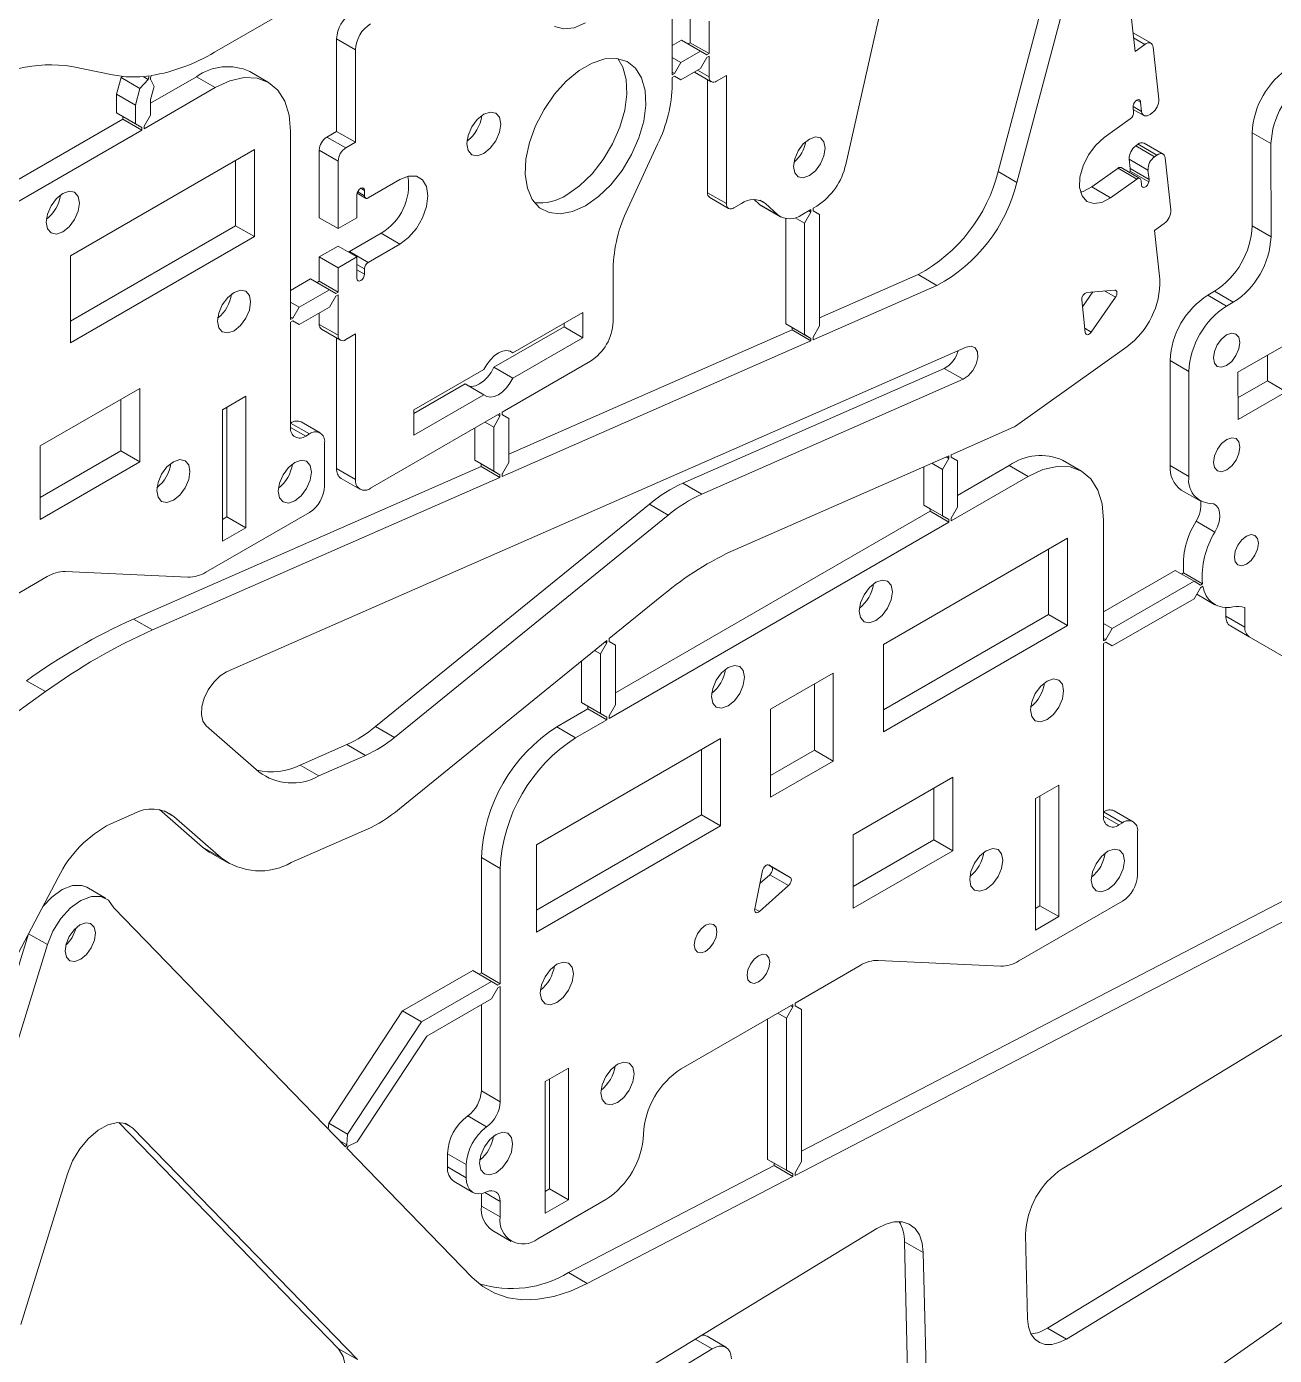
# Model space of a CAD drawing. Header units: millimetres. Extents: x 0 to 415, y 0 to 292.
# Drawn here: x 366.83 to 378.53, y 118.28 to 130.74 of the extents above; entities that cross this region are included whole.
import ezdxf

# ---------------------------------------------------------------- set-up
doc = ezdxf.new("R2010")
doc.units = ezdxf.units.MM

msp = doc.modelspace()

# ---------------------------------------------------------------- linework, layer by layer
at = {"color": 7, "linetype": 'Continuous', "lineweight": 15}
for p, q in [((368.5946, 130.4956), (371.1797, 131.988)), ((372.8874, 131.7433), (372.8874, 130.2847)), ((377.1041, 131.6259), (377.2262, 130.5044)), ((375.9412, 129.3767), (376.4489, 131.2874)), ((376.118, 129.2747), (376.6257, 131.1854)), ((374.5141, 129.4439), (374.849, 130.9287)), ((373.0552, 130.5857), (373.0552, 130.8902)), ((373.232, 130.4837), (373.232, 130.7881)), ((377.3758, 130.5799), (377.2074, 130.6771)), ((369.9175, 130.5188), (369.7408, 130.6209)), ((369.7408, 130.6209), (369.7408, 129.7537)), ((372.9739, 130.6082), (372.8874, 130.5582)), ((373.1507, 130.5061), (372.9739, 130.6082)), ((373.0552, 130.5857), (373.034, 130.5735)), ((373.232, 130.4837), (373.0552, 130.5857)), ((377.2262, 130.5044), (377.3175, 130.5695)), ((377.396, 130.5434), (377.4492, 130.0551)), ((369.9175, 130.5188), (369.9175, 129.6516)), ((372.8874, 130.448), (372.9687, 130.4011)), ((372.9687, 130.4011), (373.1507, 130.5061)), ((373.2108, 130.4714), (373.1507, 130.5061)), ((373.1507, 130.3428), (373.2108, 130.4469)), ((373.232, 130.4837), (373.2108, 130.4714)), ((373.232, 130.4592), (373.2108, 130.4469)), ((373.232, 130.2656), (373.232, 130.4592)), ((367.2572, 130.3638), (367.6398, 130.284)), ((369.1024, 130.2137), (368.9256, 130.3158)), ((372.9086, 130.297), (372.8874, 130.3092)), ((372.9086, 130.297), (372.8874, 130.2847)), ((372.9687, 130.4011), (372.9086, 130.297)), ((372.9687, 130.2378), (373.1507, 130.3428)), ((373.0951, 130.3107), (373.2527, 130.2198)), ((367.6769, 130.1024), (367.7204, 130.2594)), ((367.7204, 130.2594), (367.73, 130.2699)), ((367.8972, 130.1573), (367.7204, 130.2594)), ((367.8972, 130.1573), (367.8537, 130.0004)), ((367.974, 130.2415), (367.8972, 130.1573)), ((367.974, 130.2415), (367.9277, 130.2683)), ((367.935, 129.7789), (368.6024, 130.1642)), ((367.9831, 130.2742), (367.974, 130.2415)), ((368.0029, 130.277), (367.994, 130.2449)), ((367.994, 130.2449), (367.9945, 130.245)), ((367.9945, 130.245), (367.9941, 130.2452)), ((368.0293, 130.1755), (367.9945, 130.245)), ((367.9951, 130.0177), (368.4256, 130.2663)), ((368.0293, 130.1755), (367.9951, 130.052)), ((368.6024, 130.1642), (368.4256, 130.2663)), ((372.9086, 130.2725), (372.8874, 130.2602)), ((372.8874, 130.2602), (372.8874, 130.1951)), ((372.9086, 130.2725), (372.9687, 130.2378)), ((372.9687, 130.2378), (372.9086, 130.2725)), ((373.2178, 129.1795), (373.2178, 130.2399)), ((373.3946, 130.2778), (373.3027, 130.2247)), ((373.3946, 129.0775), (373.3946, 130.2778)), ((367.6769, 130.1024), (367.8537, 130.0004)), ((367.6769, 129.9279), (367.6769, 130.1024)), ((367.9951, 130.052), (367.9951, 129.9075)), ((377.2613, 130.0517), (377.2726, 130.0452)), ((367.6769, 129.9279), (367.8537, 129.8259)), ((367.737, 129.8932), (367.6769, 129.9279)), ((367.8537, 130.0004), (367.8537, 129.8259)), ((367.935, 129.8034), (367.9951, 129.9075)), ((377.2075, 129.9812), (377.2125, 129.9354)), ((377.2098, 129.9599), (377.3079, 129.9033)), ((377.2877, 129.9398), (377.2781, 130.0275)), ((377.3872, 129.9287), (377.3662, 129.9136)), ((364.6497, 128.0865), (367.737, 129.8687)), ((367.737, 129.8932), (367.9138, 129.7912)), ((367.737, 129.8932), (367.737, 129.8687)), ((367.737, 129.8687), (367.9138, 129.7667)), ((367.8537, 129.8259), (367.9138, 129.7912)), ((367.9138, 129.7912), (367.9138, 129.7667)), ((367.935, 129.8034), (367.935, 129.7789)), ((377.1815, 129.8722), (376.9357, 129.6968)), ((364.5896, 127.8477), (367.9138, 129.7667)), ((369.3095, 129.7559), (369.3095, 127.9899)), ((369.7408, 129.7537), (369.6488, 129.7006)), ((369.6488, 129.7006), (369.8256, 129.5986)), ((369.7408, 129.7537), (369.9175, 129.6516)), ((378.3236, 129.7413), (378.5003, 129.6392)), ((378.3236, 129.7413), (378.3239, 128.8677)), ((367.2448, 128.5884), (368.9701, 129.5844)), ((368.9701, 129.5844), (368.9701, 128.7679)), ((369.7549, 129.4761), (369.5781, 129.5782)), ((369.5781, 129.5782), (369.5781, 128.9453)), ((369.9175, 129.6516), (369.8256, 129.5986)), ((372.7504, 129.6329), (372.4703, 129.0305)), ((377.2326, 129.6189), (377.2537, 129.634)), ((377.2326, 129.6189), (377.4094, 129.5169)), ((377.4304, 129.5319), (377.2537, 129.634)), ((377.4887, 129.5422), (377.3119, 129.6443)), ((378.5003, 129.6392), (378.5007, 128.7656)), ((368.7933, 129.4824), (368.7933, 128.8699)), ((369.7549, 129.4761), (369.7549, 128.8433)), ((376.8204, 129.2343), (377.0662, 129.4097)), ((377.2429, 129.3077), (377.0662, 129.4097)), ((377.2721, 129.3128), (377.0953, 129.4149)), ((377.3474, 129.3905), (377.1707, 129.4925)), ((377.1802, 129.4048), (377.1707, 129.4925)), ((377.4094, 129.5169), (377.4304, 129.5319)), ((377.509, 129.5058), (377.5621, 129.0175)), ((370.0377, 129.1309), (370.3347, 129.3023)), ((375.9412, 129.3767), (376.118, 129.2747)), ((376.9972, 129.1322), (377.2429, 129.3077)), ((377.1745, 129.3692), (377.1791, 129.3823)), ((377.3558, 129.2803), (377.1791, 129.3823)), ((377.357, 129.3027), (377.1802, 129.4048)), ((377.2822, 129.2946), (377.2872, 129.2488)), ((377.357, 129.3027), (377.3474, 129.3905)), ((369.9336, 129.1741), (370.0127, 129.1284)), ((370.0024, 129.1513), (370.0024, 129.2003)), ((373.2178, 129.1795), (373.3946, 129.0775)), ((376.9972, 129.1322), (376.8204, 129.2343)), ((369.9317, 128.9453), (369.9317, 129.1595)), ((373.2386, 129.1337), (373.4153, 129.0317)), ((373.536, 129.0775), (373.4653, 129.0366)), ((373.6545, 129.1158), (373.7007, 129.073)), ((373.8775, 128.971), (373.7007, 129.073)), ((373.725, 129.0551), (373.9017, 128.9531)), ((373.7603, 129.0794), (373.8775, 128.971)), ((374.2088, 129.0347), (374.2432, 129.0545)), ((369.5781, 128.9453), (369.7549, 128.8433)), ((369.9317, 128.9453), (369.7549, 128.8433)), ((373.9507, 127.951), (373.9507, 128.9362)), ((374.1275, 128.8938), (374.0391, 128.9448)), ((374.1017, 128.9729), (374.1876, 129.0224)), ((374.1876, 128.9979), (374.1275, 128.8938)), ((374.1663, 129.0102), (374.1876, 128.9979)), ((374.1876, 129.0224), (374.1876, 128.9979)), ((374.2088, 129.0347), (374.2088, 129.0102)), ((374.2689, 128.9755), (374.2088, 129.0102)), ((374.2689, 128.9755), (374.2689, 127.9306)), ((368.7933, 128.8699), (367.2448, 127.976)), ((368.9701, 128.7679), (368.7933, 128.8699)), ((370.1579, 128.8001), (369.861, 128.6287)), ((370.1579, 128.8001), (370.3347, 128.6981)), ((374.1275, 128.8938), (374.1275, 127.849)), ((377.5002, 128.891), (377.4089, 128.8259)), ((377.4089, 128.8259), (377.4587, 128.3681)), ((378.3239, 128.8677), (378.5007, 128.7656)), ((368.9701, 128.7679), (367.2448, 127.7719)), ((369.5781, 128.5779), (369.7549, 128.6799)), ((369.7549, 128.6799), (369.9317, 128.5779)), ((370.0377, 128.5266), (370.3347, 128.6981)), ((367.2448, 127.7719), (367.2448, 128.5884)), ((369.5781, 128.5779), (369.7549, 128.4758)), ((369.5781, 128.5779), (369.5781, 128.3491)), ((369.9317, 128.5779), (369.7549, 128.4758)), ((369.861, 128.6287), (370.0377, 128.5266)), ((369.9317, 128.3756), (369.9317, 128.5779)), ((369.7549, 128.4758), (369.7549, 128.247)), ((370.0024, 128.4164), (370.0024, 128.4654)), ((372.3333, 128.4683), (372.3333, 127.9679)), ((369.3095, 128.2634), (369.4968, 128.3715)), ((369.6736, 128.2695), (369.4968, 128.3715)), ((369.5781, 128.3491), (369.5569, 128.3368)), ((369.7549, 128.247), (369.5781, 128.3491)), ((374.2088, 127.8005), (375.3691, 128.3099)), ((374.2689, 128.0066), (375.1923, 128.4119)), ((375.1923, 128.4119), (375.3691, 128.3099)), ((369.6736, 128.2695), (369.3908, 128.1062)), ((369.7337, 128.2348), (369.6736, 128.2695)), ((369.6736, 128.1062), (369.7337, 128.2103)), ((369.7549, 128.247), (369.7337, 128.2348)), ((369.7549, 128.2225), (369.7337, 128.2103)), ((369.7549, 128.2225), (369.7549, 127.843)), ((376.7263, 128.1741), (376.7595, 127.869)), ((376.7331, 128.1111), (376.829, 128.2491)), ((377.0352, 128.2658), (376.7753, 128.2448)), ((376.8157, 127.8735), (377.0424, 128.1998)), ((377.9706, 128.2552), (377.9079, 128.219)), ((378.0847, 128.1169), (377.9079, 128.219)), ((377.9706, 128.2552), (378.1473, 128.1532)), ((369.3095, 128.1532), (369.3908, 128.1062)), ((369.3908, 128.1062), (369.3307, 128.0021)), ((369.6736, 128.1062), (369.3908, 127.9429)), ((369.5781, 128.0511), (369.5781, 127.9451)), ((371.3927, 127.678), (372.0495, 128.0571)), ((372.0495, 128.0571), (372.0495, 127.8203)), ((378.1473, 128.1532), (378.0847, 128.1169)), ((369.3095, 128.0144), (369.3307, 128.0021)), ((369.3307, 128.0021), (369.3095, 127.9899)), ((369.3307, 127.9776), (369.3095, 127.9654)), ((369.3095, 127.9654), (369.3095, 126.9796)), ((369.3307, 127.9776), (369.3908, 127.9429)), ((369.3908, 127.9429), (369.3307, 127.9776)), ((369.5781, 127.9451), (369.7549, 127.843)), ((371.8727, 127.9224), (371.216, 127.5433)), ((371.8727, 127.9224), (371.8727, 127.9551)), ((371.8727, 127.9224), (372.0495, 127.8203)), ((373.9507, 127.951), (374.1275, 127.849)), ((374.0108, 127.9163), (373.9507, 127.951)), ((374.1876, 127.8142), (374.0108, 127.9163)), ((374.0108, 127.9163), (374.0108, 127.8933)), ((374.2088, 127.8265), (374.2689, 127.9306)), ((369.5988, 127.8993), (369.7756, 127.7972)), ((369.7408, 127.8174), (369.7408, 126.5937)), ((369.9175, 127.8553), (369.8256, 127.8022)), ((369.9175, 127.8553), (369.9175, 126.4916)), ((371.2933, 126.5208), (374.1876, 127.7912)), ((371.3548, 126.7274), (374.0108, 127.8933)), ((371.3927, 127.4412), (372.0495, 127.8203)), ((374.0108, 127.8933), (374.1876, 127.7912)), ((374.1275, 127.849), (374.1876, 127.8142)), ((374.1876, 127.8142), (374.1876, 127.7912)), ((374.2088, 127.8265), (374.2088, 127.8005)), ((375.644, 127.7315), (368.7098, 124.6877)), ((371.36, 127.6969), (371.3927, 127.678)), ((377.1491, 127.736), (376.1042, 126.9901)), ((378.191, 127.4968), (378.6433, 127.7581)), ((371.216, 127.5433), (371.3927, 127.4412)), ((371.2933, 127.1225), (372.1212, 127.6004)), ((377.7313, 127.5045), (377.5545, 127.6065)), ((377.5549, 126.6214), (377.5545, 127.6065)), ((378.4667, 127.4161), (378.4666, 127.656)), ((370.4655, 127.1428), (371.1223, 127.5219)), ((372.9879, 126.4574), (375.4378, 127.5328)), ((373.1647, 126.3554), (375.6146, 127.4308)), ((375.4378, 127.5328), (375.6146, 127.4308)), ((377.7317, 126.5193), (377.7313, 127.5045)), ((378.1912, 127.0527), (378.191, 127.4968)), ((378.1911, 127.2568), (378.4667, 127.4161)), ((378.4667, 127.4161), (378.6435, 127.3141)), ((367.8953, 127.3448), (366.9619, 126.8059)), ((367.8953, 126.6564), (367.8953, 127.3448)), ((370.9455, 127.3871), (370.4655, 127.1101)), ((370.9455, 127.3871), (371.1223, 127.2851)), ((378.6435, 127.3141), (378.1912, 127.0527)), ((367.7185, 126.7585), (367.7185, 127.2427)), ((368.6696, 127.145), (368.8888, 127.2716)), ((368.712, 127.1695), (368.712, 126.1407)), ((368.8888, 127.2716), (368.8888, 126.0386)), ((370.4655, 126.906), (371.1223, 127.2851)), ((368.6696, 125.9121), (368.6696, 127.145)), ((370.059, 126.41), (371.2721, 127.1103)), ((370.4655, 127.1428), (370.4655, 126.906)), ((371.2721, 127.0842), (371.2134, 126.9825)), ((371.2495, 127.0972), (371.2721, 127.0842)), ((371.2721, 127.1103), (371.2721, 127.0842)), ((371.2933, 127.1225), (371.2933, 127.098)), ((371.2947, 127.0989), (371.2933, 127.0997)), ((371.2933, 127.098), (371.2947, 127.0989)), ((371.3548, 127.0641), (371.2947, 127.0989)), ((371.3548, 127.0641), (371.3548, 126.6515)), ((369.4863, 126.9184), (369.3095, 127.0204)), ((369.5863, 126.9283), (369.4095, 127.0303)), ((369.4509, 126.898), (369.4863, 126.9184)), ((371.0366, 126.6719), (371.0366, 126.9744)), ((371.2134, 126.9825), (371.1321, 127.0295)), ((371.2134, 126.9825), (371.2134, 126.5698)), ((376.0874, 126.9804), (375.5027, 126.7237)), ((366.9619, 126.8059), (366.9619, 126.1176)), ((369.6277, 126.8367), (369.6277, 126.4284)), ((366.9619, 126.3217), (367.7185, 126.7585)), ((367.7185, 126.7585), (367.8953, 126.6564)), ((371.0366, 126.6719), (371.2134, 126.5698)), ((371.0953, 126.638), (371.0366, 126.6719)), ((375.4815, 126.7144), (373.4809, 125.8363)), ((375.4815, 126.6883), (375.4215, 126.5844)), ((375.4558, 126.7031), (375.4815, 126.6883)), ((375.4815, 126.7144), (375.4815, 126.6883)), ((375.5027, 126.7237), (375.5027, 126.7007)), ((375.5027, 126.7007), (375.5028, 126.7008)), ((375.5028, 126.7008), (375.5027, 126.7008)), ((375.5629, 126.6661), (375.5028, 126.7008)), ((376.7241, 126.5693), (376.5474, 126.6713)), ((366.9619, 126.1176), (367.8953, 126.6564)), ((367.8368, 125.1831), (371.0953, 126.6135)), ((369.7408, 126.5937), (369.9175, 126.4916)), ((371.2721, 126.5359), (371.0953, 126.638)), ((371.0953, 126.638), (371.0953, 126.6135)), ((371.0953, 126.6135), (371.2721, 126.5115)), ((371.2134, 126.5698), (371.2721, 126.5359)), ((371.2947, 126.5473), (371.2933, 126.5465)), ((371.2933, 126.5465), (371.2933, 126.5208)), ((371.2947, 126.5473), (371.3548, 126.6515)), ((375.2447, 126.2523), (375.2447, 126.6105)), ((375.4215, 126.5844), (375.3195, 126.6433)), ((375.4215, 126.5844), (375.4215, 126.1503)), ((375.5629, 126.6661), (375.5629, 126.2319)), ((375.5629, 126.3421), (376.0474, 126.6218)), ((376.2242, 126.5197), (376.0474, 126.6218)), ((377.7317, 126.5193), (377.5549, 126.6214)), ((368.0136, 125.0811), (371.2721, 126.5115)), ((369.7822, 126.5021), (369.959, 126.4001)), ((371.2721, 126.5359), (371.2721, 126.5115)), ((372.9879, 126.4574), (373.1647, 126.3554)), ((375.5027, 126.1032), (376.2242, 126.5197)), ((377.6585, 126.3927), (377.8353, 126.2906)), ((369.4863, 126.1835), (368.5151, 125.6228)), ((370.1062, 124.1758), (372.6727, 126.2606)), ((372.3553, 124.4904), (375.3047, 126.193)), ((372.8495, 126.1586), (372.6727, 126.2606)), ((375.2447, 126.2523), (375.4215, 126.1503)), ((375.3047, 126.2177), (375.2447, 126.2523)), ((375.4815, 126.1156), (375.3047, 126.2177)), ((375.3047, 126.2177), (375.3047, 126.193)), ((375.3047, 126.193), (375.4815, 126.091)), ((375.5028, 126.1278), (375.5629, 126.2319)), ((368.712, 126.1407), (368.6696, 126.1162)), ((368.8888, 126.0386), (368.712, 126.1407)), ((370.283, 124.0737), (372.8495, 126.1586)), ((372.2952, 124.2516), (375.4815, 126.091)), ((375.4215, 126.1503), (375.4815, 126.1156)), ((375.4815, 126.1156), (375.4815, 126.091)), ((375.5028, 126.1278), (375.5027, 126.1277)), ((375.5027, 126.1277), (375.5027, 126.1032)), ((376.9313, 126.1114), (376.9313, 124.9779)), ((377.9751, 125.9989), (377.7983, 126.101)), ((368.8888, 126.0386), (368.6696, 125.9121)), ((374.8665, 124.9439), (376.5919, 125.94)), ((376.5919, 125.94), (376.5919, 125.1234)), ((376.4151, 125.8379), (376.4151, 125.2255)), ((367.0281, 125.5809), (365.6262, 124.7716)), ((368.347, 125.5749), (367.1962, 125.6289)), ((376.9313, 125.2515), (377.6024, 125.6389)), ((377.7792, 125.5369), (377.6024, 125.6389)), ((377.6818, 125.6153), (377.6626, 125.6042)), ((377.6818, 125.6153), (377.8586, 125.5132)), ((377.7792, 125.5369), (377.0126, 125.0943)), ((377.8393, 125.5021), (377.7792, 125.5369)), ((377.7792, 125.3735), (377.8392, 125.4775)), ((377.8627, 125.4911), (377.8392, 125.4775)), ((377.8586, 125.5132), (377.8393, 125.502)), ((377.8393, 125.5021), (377.8393, 125.502)), ((372.2952, 125), (372.8055, 125.4146)), ((377.7792, 125.3735), (377.0126, 124.931)), ((377.8042, 125.4169), (377.9753, 125.3181)), ((367.8368, 125.1831), (368.0136, 125.0811)), ((376.4151, 125.2255), (374.8665, 124.3315)), ((376.5919, 125.1234), (376.4151, 125.2255)), ((378.0779, 125.2905), (378.078, 125.21)), ((378.078, 125.21), (378.2548, 125.108)), ((378.2547, 125.2915), (378.2548, 125.108)), ((376.5919, 125.1234), (374.8665, 124.1274)), ((376.9313, 125.1413), (377.0126, 125.0943)), ((377.0126, 125.0943), (376.9525, 124.9902)), ((378.2962, 125.0165), (378.1194, 125.1185)), ((370.3302, 123.4038), (372.274, 124.9828)), ((372.274, 124.9608), (372.2139, 124.8567)), ((372.2582, 124.9699), (372.274, 124.9608)), ((372.274, 124.9608), (372.274, 124.9828)), ((372.2952, 124.973), (372.2952, 125)), ((372.3553, 124.9383), (372.2952, 124.973)), ((372.3553, 124.3802), (372.3553, 124.9383)), ((374.8665, 124.1274), (374.8665, 124.9439)), ((376.9525, 124.9902), (376.9313, 125.0025)), ((376.9525, 124.9901), (376.9313, 125.0024)), ((376.9525, 124.9901), (376.9313, 124.9779)), ((376.9526, 124.9657), (376.9313, 124.9534)), ((376.9313, 124.9534), (376.9313, 123.3352)), ((376.9525, 124.9901), (376.9525, 124.9902)), ((376.9526, 124.9657), (377.0126, 124.931)), ((377.0126, 124.931), (376.9526, 124.9657)), ((378.2962, 125.0165), (378.7847, 124.735)), ((372.2139, 124.8567), (372.1583, 124.8888)), ((372.2139, 124.2986), (372.2139, 124.8567)), ((372.0371, 124.7904), (372.0371, 124.4006)), ((373.8094, 124.3378), (374.3963, 124.6766)), ((374.3963, 124.6766), (374.3963, 123.8519)), ((367.0107, 124.503), (366.8339, 124.6051)), ((374.2195, 124.5745), (374.2195, 123.9539)), ((365.8253, 123.6569), (367.0107, 124.503)), ((371.8048, 124.1726), (372.0972, 124.3414)), ((372.0371, 124.4006), (372.2139, 124.2986)), ((372.0972, 124.3659), (372.0371, 124.4006)), ((372.274, 124.2638), (372.0972, 124.3659)), ((372.0972, 124.3414), (372.0972, 124.3659)), ((372.274, 124.2393), (372.0972, 124.3414)), ((372.2952, 124.2761), (372.3553, 124.3802)), ((373.8094, 123.5131), (373.8094, 124.3378)), ((368.5186, 124.1816), (369.0118, 123.7505)), ((371.9815, 124.0705), (372.274, 124.2393)), ((372.2139, 124.2986), (372.274, 124.2638)), ((372.274, 124.2393), (372.274, 124.2638)), ((372.2952, 124.2516), (372.2952, 124.2761)), ((370.1062, 124.1758), (370.283, 124.0737)), ((371.6139, 123.0662), (373.3392, 124.0622)), ((371.8048, 124.1726), (371.9815, 124.0705)), ((373.3392, 124.0622), (373.3392, 123.2457)), ((381.7098, 124.1504), (374.0996, 120.1944)), ((369.3981, 123.8148), (369.8361, 124.0071)), ((369.8361, 124.0071), (370.0128, 123.905)), ((373.1624, 123.9602), (373.1624, 123.3477)), ((374.2195, 123.9539), (373.8094, 123.7172)), ((381.8866, 124.0483), (374.0395, 119.9692)), ((374.3963, 123.8519), (374.2195, 123.9539)), ((369.3981, 123.8148), (369.5748, 123.7128)), ((369.5748, 123.7128), (370.0128, 123.905)), ((374.3963, 123.8519), (373.8094, 123.5131)), ((375.5171, 123.7003), (374.5837, 123.1615)), ((375.5171, 123.0119), (375.5171, 123.7003)), ((375.3403, 123.114), (375.3403, 123.5982)), ((376.2914, 123.5006), (376.5106, 123.6271)), ((376.5106, 123.6271), (376.5106, 122.3941)), ((376.2914, 122.2676), (376.2914, 123.5006)), ((376.3338, 123.5251), (376.3338, 122.4962)), ((367.8376, 123.3591), (367.6236, 123.2652)), ((368.4822, 123.0462), (368.0809, 123.397)), ((368.213, 123.3339), (368.659, 122.9442)), ((373.1624, 123.3477), (371.6139, 122.4538)), ((373.3392, 123.2457), (373.1624, 123.3477)), ((377.1081, 123.2739), (376.9313, 123.376)), ((377.2081, 123.2838), (377.0313, 123.3859)), ((369.3159, 122.9001), (370.015, 123.207)), ((373.3392, 123.2457), (371.6139, 122.2497)), ((377.0727, 123.2535), (377.1081, 123.2739)), ((377.2495, 123.1922), (377.2495, 122.784)), ((371.6139, 122.2497), (371.6139, 123.0662)), ((374.5837, 123.1615), (374.5837, 122.4731)), ((374.5837, 122.6772), (375.3403, 123.114)), ((375.3403, 123.114), (375.5171, 123.0119)), ((368.4822, 123.0462), (368.659, 122.9442)), ((368.5569, 122.9927), (368.7337, 122.8906)), ((371.2744, 122.8458), (371.0977, 122.9478)), ((371.0977, 121.8669), (371.0977, 122.9478)), ((374.5837, 122.4731), (375.5171, 123.0119)), ((371.2744, 121.7649), (371.2744, 122.8458)), ((373.7342, 122.8254), (373.661, 122.4677)), ((373.7925, 122.8783), (373.8166, 122.8644)), ((373.9934, 122.7624), (373.7934, 122.8779)), ((373.8166, 122.8644), (373.9934, 122.7624)), ((367.1305, 122.762), (365.46, 119.5921)), ((373.7043, 122.4427), (373.9775, 122.6849)), ((373.8008, 122.787), (373.7099, 122.7064)), ((373.8008, 122.787), (373.9775, 122.6849)), ((367.575, 122.5668), (367.3982, 122.6688)), ((369.8239, 120.2371), (367.6505, 122.4767)), ((377.1081, 122.539), (376.1368, 121.9783)), ((376.3338, 122.4962), (376.2914, 122.4717)), ((376.5106, 122.3941), (376.3338, 122.4962)), ((376.5106, 122.3941), (376.2914, 122.2676)), ((380.3666, 122.3569), (376.544, 120.0309)), ((366.8526, 122.234), (366.0477, 119.6269)), ((367.0294, 122.1319), (366.8526, 122.234)), ((367.0294, 122.1319), (366.2134, 119.4887)), ((374.6498, 121.9364), (374.0395, 121.5841)), ((375.9687, 121.9304), (374.8179, 121.9844)), ((370.3586, 121.5097), (371.0163, 121.8894)), ((371.1931, 121.7873), (371.0163, 121.8894)), ((371.0977, 121.8669), (371.0765, 121.8547)), ((371.2744, 121.7649), (371.0977, 121.8669)), ((371.1931, 121.7873), (370.5353, 121.4076)), ((371.2532, 121.7526), (371.1931, 121.7873)), ((371.1931, 121.624), (371.2532, 121.7281)), ((371.2744, 121.7649), (371.2532, 121.7526)), ((371.2744, 121.7404), (371.2532, 121.7281)), ((371.2744, 120.6595), (371.2744, 121.7404)), ((371.1931, 121.624), (370.5857, 121.2734)), ((371.0977, 120.7615), (371.0977, 121.5689)), ((374.0183, 121.5719), (372.9715, 120.9676)), ((374.0183, 121.5719), (374.0183, 121.5474)), ((374.0395, 121.5841), (374.0395, 121.5596)), ((369.6672, 120.4587), (370.3586, 121.5097)), ((370.3586, 121.5097), (370.5353, 121.4076)), ((373.9582, 121.4433), (373.8769, 121.4902)), ((374.0183, 121.5474), (373.9582, 121.4433)), ((373.9582, 121.4433), (373.9582, 120.0168)), ((373.9971, 121.5596), (374.0183, 121.5474)), ((374.0996, 121.5249), (374.0395, 121.5596)), ((374.0996, 121.5249), (374.0996, 120.0984)), ((370.5353, 121.4076), (369.844, 120.3567)), ((373.7814, 120.1188), (373.7814, 121.4351)), ((370.5857, 121.2734), (369.9335, 120.2818)), ((371.6952, 120.8473), (371.9144, 120.9738)), ((371.9144, 120.9738), (371.9144, 119.7408)), ((371.6952, 119.6143), (371.6952, 120.8473)), ((371.7376, 120.8717), (371.7376, 119.8429)), ((376.4051, 118.5374), (380.2277, 120.8634)), ((371.0977, 120.7615), (371.2744, 120.6595)), ((376.5819, 118.4353), (380.4044, 120.7613)), ((369.7587, 118.3441), (367.7, 120.4655)), ((369.6626, 120.4033), (369.6672, 120.4587)), ((369.6672, 120.4587), (369.844, 120.3567)), ((371.1472, 120.4235), (370.9704, 120.5256)), ((369.9355, 118.2421), (367.8287, 120.413)), ((369.844, 120.3567), (369.8355, 120.2549)), ((369.8355, 120.2549), (369.77, 120.2927)), ((369.8355, 120.2549), (369.8239, 120.2371)), ((369.8486, 120.2431), (369.8363, 120.2244)), ((371.0127, 119.0122), (369.8363, 120.2244)), ((369.8489, 120.2429), (369.8486, 120.2431)), ((369.8486, 120.243), (369.8489, 120.2429)), ((369.8489, 120.2429), (369.9335, 120.2818)), ((370.7795, 120.1716), (370.9562, 120.0696)), ((370.7795, 120.0491), (370.7795, 120.1716)), ((370.9562, 119.9471), (370.9562, 120.0696)), ((373.7814, 120.1188), (373.9582, 120.0168)), ((373.8415, 120.0841), (373.7814, 120.1188)), ((374.0183, 119.9821), (373.8415, 120.0841)), ((373.8415, 120.0841), (373.8415, 120.0602)), ((374.0395, 119.9943), (374.0996, 120.0984)), ((367.2172, 119.9843), (366.7806, 118.5701)), ((370.7795, 120.0491), (370.9562, 119.9471)), ((373.8415, 120.0602), (371.9142, 119.0584)), ((374.0183, 119.9582), (372.091, 118.9564)), ((374.0183, 119.9582), (373.8415, 120.0602)), ((373.9582, 120.0168), (374.0183, 119.9821)), ((374.0183, 119.9821), (374.0183, 119.9582)), ((374.0395, 119.9943), (374.0395, 119.9692)), ((370.8416, 119.9118), (371.0184, 119.8097)), ((371.7376, 119.8429), (371.6952, 119.8184)), ((371.9144, 119.7408), (371.7376, 119.8429)), ((371.0977, 119.6817), (371.0977, 119.7978)), ((371.2744, 119.5796), (371.2744, 119.7246)), ((372.2644, 119.7428), (371.628, 119.3754)), ((371.9144, 119.7408), (371.6952, 119.6143)), ((371.0977, 119.6817), (371.2744, 119.5796)), ((374.8054, 119.4706), (365.6179, 113.8801)), ((371.2012, 119.4527), (371.378, 119.3507)), ((376.5847, 117.1775), (379.9074, 119.501)), ((375.241, 119.2455), (375.0642, 119.3476)), ((375.0931, 118.1307), (375.0642, 119.3476)), ((376.2002, 119.4132), (376.2189, 118.6229)), ((375.2698, 118.0286), (375.241, 119.2455)), ((372.091, 118.9564), (371.9142, 119.0584)), ((373.3904, 118.3584), (373.2136, 118.4605)), ((376.4051, 118.5374), (376.5819, 118.4353)), ((369.7587, 118.3441), (369.9355, 118.2421)), ((373.2606, 118.3432), (371.4808, 117.2602))]:
    msp.add_line(p, q, dxfattribs=at)
at = {"color": 8, "linetype": 'Continuous', "lineweight": 15}
for p, q in [((377.3175, 130.5695), (377.2125, 130.6302)), ((373.1244, 130.3277), (373.232, 130.2656)), ((377.2781, 130.0275), (377.2434, 130.0476)), ((377.2072, 129.9862), (377.2877, 129.9398)), ((370.0024, 129.1513), (369.9387, 129.1881)), ((370.0024, 129.2003), (369.967, 129.2207)), ((373.7603, 129.0794), (373.7084, 129.1093)), ((370.0024, 128.4654), (369.9317, 128.5062)), ((370.0024, 128.4164), (369.9317, 128.4572)), ((376.9411, 128.2582), (377.0424, 128.1998)), ((376.7552, 127.9085), (376.8157, 127.8735)), ((369.3095, 126.9796), (369.4509, 126.898)), ((368.213, 123.3339), (368.1225, 123.3862)), ((376.9313, 123.3351), (377.0727, 123.2535)), ((373.661, 122.4677), (373.7043, 122.4427)), ((367.8287, 120.413), (367.7477, 120.4598)), ((371.2744, 119.7246), (371.1315, 119.807)), ((373.2606, 118.3432), (373.1026, 118.4344))]:
    msp.add_line(p, q, dxfattribs=at)
at = {"color": 7, "linetype": 'Continuous', "lineweight": 15, "flags": 128}
for points in [[(372.0742, 130.7717), (371.9687, 130.7261), (371.8698, 130.7143), (371.7838, 130.7368)], [(377.396, 130.5434), (377.3931, 130.5573), (377.3875, 130.5688), (377.3796, 130.5773), (377.3696, 130.5826), (377.3579, 130.5845), (377.345, 130.5829), (377.3314, 130.5779), (377.3175, 130.5695)], [(372.0742, 129.0569), (371.9526, 129.002), (371.8367, 128.9802), (371.7319, 128.9925), (371.6431, 129.0384), (371.5744, 129.1157), (371.5291, 129.2207), (371.5094, 129.3487), (371.516, 129.4936), (371.5487, 129.6486), (371.606, 129.8064), (371.6852, 129.9598), (371.7826, 130.1015), (371.8936, 130.2249), (372.013, 130.3243), (372.1354, 130.3949), (372.2548, 130.4335), (372.3658, 130.4382), (372.4632, 130.409), (372.5424, 130.347), (372.5997, 130.2553), (372.6324, 130.1381), (372.6391, 130.0009), (372.6193, 129.8501), (372.574, 129.6927), (372.5054, 129.5362), (372.4165, 129.3877), (372.3117, 129.2544), (372.1958, 129.1424), (372.0742, 129.0569)], [(372.3759, 130.4369), (372.4229, 130.3574), (372.4557, 130.2401), (372.4623, 130.1029), (372.4425, 129.9521), (372.3972, 129.7947), (372.3286, 129.6382), (372.2398, 129.4898), (372.135, 129.3565), (372.019, 129.2444), (371.8974, 129.159)], [(369.3095, 129.7559), (369.2959, 129.9073), (369.2557, 130.0373), (369.1904, 130.1407), (369.1024, 130.2137), (368.9953, 130.2534), (368.873, 130.2583), (368.7404, 130.2282), (368.6024, 130.1642)], [(377.2726, 130.0452), (377.2647, 130.0509), (377.2543, 130.0516), (377.2426, 130.0471), (377.2309, 130.0381), (377.2205, 130.0254), (377.2126, 130.0106), (377.2081, 129.9953), (377.2075, 129.9812)], [(371.1196, 129.547), (371.1805, 129.5961), (371.2321, 129.6658), (371.2666, 129.7453), (371.2787, 129.8226), (371.2666, 129.8859), (371.2321, 129.9256), (371.1805, 129.9356), (371.1196, 129.9145), (371.0587, 129.8653), (371.0071, 129.7957), (370.9726, 129.7162), (370.9605, 129.6389), (370.9726, 129.5756), (371.0071, 129.5359), (371.0587, 129.5258), (371.1196, 129.547)], [(377.2877, 129.9398), (377.2906, 129.9259), (377.2962, 129.9144), (377.3041, 129.9059), (377.3141, 129.9005), (377.3258, 129.8986), (377.3387, 129.9003), (377.3523, 129.9053), (377.3662, 129.9136)], [(374.024, 129.4251), (374.0353, 129.4972), (374.0674, 129.5714), (374.1156, 129.6364), (374.1724, 129.6823), (374.2293, 129.702), (374.2774, 129.6927), (374.3096, 129.6556), (374.3209, 129.5965), (374.3096, 129.5244), (374.2774, 129.4502), (374.2293, 129.3852), (374.1724, 129.3393), (374.1156, 129.3196), (374.0674, 129.3289), (374.0353, 129.366), (374.024, 129.4251)], [(376.9357, 129.6968), (376.8569, 129.6257), (376.7889, 129.5339), (376.7382, 129.4304), (376.7098, 129.3253), (376.7066, 129.229), (376.7288, 129.1509), (376.7743, 129.0985), (376.8386, 129.0771), (376.9154, 129.0887), (376.9972, 129.1322)], [(377.509, 129.5058), (377.506, 129.5197), (377.5004, 129.5311), (377.4925, 129.5397), (377.4825, 129.545), (377.4708, 129.5469), (377.4579, 129.5453), (377.4443, 129.5402), (377.4304, 129.5319)], [(370.3347, 128.6981), (370.4156, 128.7595), (370.4885, 128.8446), (370.5464, 128.9448), (370.5835, 129.0505), (370.5964, 129.1512), (370.5835, 129.2372), (370.5464, 129.3), (370.4885, 129.3334), (370.4156, 129.3342), (370.3347, 129.3023)], [(377.2429, 129.3077), (377.2499, 129.3118), (377.2567, 129.3143), (377.2631, 129.3151), (377.269, 129.3142), (377.274, 129.3115), (377.2779, 129.3073), (377.2807, 129.3015), (377.2822, 129.2946)], [(367.1741, 129.1723), (367.1145, 129.1242), (367.0641, 129.0561), (367.0303, 128.9784), (367.0185, 128.9028), (367.0303, 128.8409), (367.0641, 128.8021), (367.1145, 128.7923), (367.1741, 128.813), (367.2336, 128.861), (367.2841, 128.9291), (367.3178, 129.0068), (367.3296, 129.0824), (367.3178, 129.1443), (367.2841, 129.1831), (367.2336, 129.1929), (367.1741, 129.1723)], [(370.0024, 129.2003), (369.9997, 129.2144), (369.992, 129.2232), (369.9806, 129.2254), (369.967, 129.2207), (369.9535, 129.2098), (369.942, 129.1943), (369.9344, 129.1767), (369.9317, 129.1595)], [(376.7155, 129.184), (376.7386, 129.1908), (376.8204, 129.2343)], [(377.2872, 129.2488), (377.2905, 129.2376), (377.2975, 129.2304), (377.3072, 129.2282), (377.3187, 129.2312), (377.3305, 129.2389), (377.3415, 129.2506), (377.3502, 129.265), (377.3558, 129.2803)], [(373.7007, 129.073), (373.7219, 129.057), (373.725, 129.0551)], [(369.8532, 128.6232), (369.8541, 128.6239), (369.861, 128.6287)], [(369.9317, 128.3756), (369.9344, 128.3615), (369.942, 128.3527), (369.9535, 128.3505), (369.967, 128.3552), (369.9806, 128.3661), (369.992, 128.3816), (369.9997, 128.3992), (370.0024, 128.4164)], [(368.7792, 128.2453), (368.7197, 128.1973), (368.6692, 128.1292), (368.6355, 128.0515), (368.6236, 127.9759), (368.6355, 127.914), (368.6692, 127.8752), (368.7197, 127.8654), (368.7792, 127.886), (368.8387, 127.9341), (368.8892, 128.0022), (368.9229, 128.0799), (368.9348, 128.1555), (368.9229, 128.2174), (368.8892, 128.2562), (368.8387, 128.266), (368.7792, 128.2453)], [(377.0424, 128.1998), (377.049, 128.211), (377.0537, 128.2229), (377.0562, 128.2346), (377.0563, 128.2453), (377.0541, 128.2543), (377.0496, 128.261), (377.0431, 128.265), (377.0352, 128.2658)], [(376.7595, 127.869), (376.7617, 127.8599), (376.7662, 127.8532), (376.7727, 127.8493), (376.7806, 127.8485), (376.7895, 127.8507), (376.7987, 127.8559), (376.8077, 127.8637), (376.8157, 127.8735)], [(378.2086, 127.7748), (378.1991, 127.824), (378.1723, 127.8548), (378.1321, 127.8626), (378.0848, 127.8461), (378.0374, 127.8079), (377.9973, 127.7537), (377.9705, 127.6918), (377.9611, 127.6317), (377.9705, 127.5825), (377.9974, 127.5517), (378.0375, 127.5439), (378.0849, 127.5604), (378.1323, 127.5986), (378.1724, 127.6528), (378.1992, 127.7146), (378.2086, 127.7748)], [(371.3927, 127.678), (371.3657, 127.695), (371.333, 127.7007), (371.2963, 127.6947), (371.2575, 127.6775), (371.2187, 127.65), (371.182, 127.6135), (371.1493, 127.57), (371.1223, 127.5219)], [(375.6146, 127.4308), (375.6627, 127.4629), (375.7058, 127.513), (375.7372, 127.5734), (375.7522, 127.6351), (375.7485, 127.6885), (375.7266, 127.7256), (375.6899, 127.7407), (375.644, 127.7315)], [(371.216, 127.5433), (371.1889, 127.4951), (371.1562, 127.4517), (371.1195, 127.4152), (371.0807, 127.3876), (371.0419, 127.3704), (371.0052, 127.3645), (370.9782, 127.3683)], [(371.1223, 127.2851), (371.1493, 127.2681), (371.182, 127.2625), (371.2187, 127.2684), (371.2575, 127.2856), (371.2963, 127.3132), (371.333, 127.3496), (371.3657, 127.3931), (371.3927, 127.4412)], [(378.209, 126.7951), (378.1996, 126.8444), (378.1727, 126.8752), (378.1326, 126.883), (378.0852, 126.8665), (378.0379, 126.8283), (377.9977, 126.7741), (377.9709, 126.7122), (377.9615, 126.6521), (377.971, 126.6029), (377.9978, 126.5721), (378.038, 126.5643), (378.0853, 126.5808), (378.1327, 126.619), (378.1728, 126.6732), (378.1996, 126.735), (378.209, 126.7951)], [(368.21, 126.6567), (368.1504, 126.6086), (368.1, 126.5406), (368.0663, 126.4628), (368.0544, 126.3872), (368.0663, 126.3253), (368.1, 126.2865), (368.1504, 126.2767), (368.21, 126.2974), (368.2695, 126.3454), (368.32, 126.4135), (368.3537, 126.4913), (368.3655, 126.5668), (368.3537, 126.6287), (368.32, 126.6676), (368.2695, 126.6774), (368.21, 126.6567)], [(369.3484, 126.651), (369.2889, 126.6029), (369.2384, 126.5349), (369.2047, 126.4571), (369.1929, 126.3815), (369.2047, 126.3196), (369.2384, 126.2808), (369.2889, 126.271), (369.3484, 126.2917), (369.4079, 126.3397), (369.4584, 126.4078), (369.4921, 126.4856), (369.504, 126.5611), (369.4921, 126.6231), (369.4584, 126.6619), (369.4079, 126.6717), (369.3484, 126.651)], [(376.9313, 126.1114), (376.9177, 126.2629), (376.8775, 126.3928), (376.8121, 126.4963), (376.7242, 126.5692), (376.617, 126.6089), (376.4948, 126.6138), (376.3621, 126.5837), (376.2242, 126.5197)], [(377.9319, 126.2672), (377.9635, 126.2622), (377.9895, 126.2459), (378.0084, 126.2193), (378.0191, 126.1838), (378.0209, 126.1416), (378.0139, 126.0949), (377.9983, 126.0464), (377.9751, 125.9989)], [(378.3833, 125.8943), (378.3746, 125.9393), (378.3501, 125.9675), (378.3134, 125.9746), (378.2701, 125.9595), (378.2268, 125.9246), (378.1901, 125.875), (378.1656, 125.8185), (378.157, 125.7635), (378.1656, 125.7185), (378.1902, 125.6903), (378.2269, 125.6832), (378.2702, 125.6983), (378.3135, 125.7333), (378.3502, 125.7828), (378.3747, 125.8393), (378.3833, 125.8943)], [(374.7958, 125.5278), (374.7363, 125.4797), (374.6858, 125.4117), (374.6521, 125.3339), (374.6403, 125.2583), (374.6521, 125.1964), (374.6858, 125.1576), (374.7363, 125.1478), (374.7958, 125.1685), (374.8554, 125.2165), (374.9058, 125.2846), (374.9396, 125.3624), (374.9514, 125.4379), (374.9396, 125.4999), (374.9058, 125.5387), (374.8554, 125.5485), (374.7958, 125.5278)], [(368.7098, 124.6877), (368.6475, 124.6497), (368.5883, 124.5926), (368.5375, 124.5214), (368.4994, 124.4424), (368.4773, 124.3622), (368.4732, 124.2879), (368.4874, 124.2259), (368.5186, 124.1816)], [(373.4099, 124.7277), (373.3504, 124.6797), (373.2999, 124.6116), (373.2662, 124.5338), (373.2543, 124.4583), (373.2662, 124.3963), (373.2999, 124.3575), (373.3504, 124.3477), (373.4099, 124.3684), (373.4694, 124.4165), (373.5199, 124.4845), (373.5536, 124.5623), (373.5655, 124.6379), (373.5536, 124.6998), (373.5199, 124.7386), (373.4694, 124.7484), (373.4099, 124.7277)], [(376.401, 124.6009), (376.3414, 124.5528), (376.291, 124.4847), (376.2572, 124.407), (376.2454, 124.3314), (376.2572, 124.2695), (376.291, 124.2307), (376.3414, 124.2209), (376.401, 124.2416), (376.4605, 124.2896), (376.511, 124.3577), (376.5447, 124.4354), (376.5565, 124.511), (376.5447, 124.5729), (376.511, 124.6117), (376.4605, 124.6215), (376.401, 124.6009)], [(368.5569, 122.9927), (368.5458, 122.9993), (368.4822, 123.0462)], [(375.8317, 123.0122), (375.7722, 122.9642), (375.7217, 122.8961), (375.688, 122.8183), (375.6762, 122.7428), (375.688, 122.6808), (375.7217, 122.642), (375.7722, 122.6322), (375.8317, 122.6529), (375.8913, 122.701), (375.9417, 122.769), (375.9755, 122.8468), (375.9873, 122.9224), (375.9755, 122.9843), (375.9417, 123.0231), (375.8913, 123.0329), (375.8317, 123.0122)], [(376.9702, 123.0065), (376.9107, 122.9585), (376.8602, 122.8904), (376.8265, 122.8126), (376.8146, 122.7371), (376.8265, 122.6752), (376.8602, 122.6363), (376.9107, 122.6265), (376.9702, 122.6472), (377.0297, 122.6953), (377.0802, 122.7633), (377.1139, 122.8411), (377.1257, 122.9167), (377.1139, 122.9786), (377.0802, 123.0174), (377.0297, 123.0272), (376.9702, 123.0065)], [(373.7934, 122.8779), (373.7861, 122.8801), (373.7775, 122.8793), (373.7684, 122.8754), (373.7592, 122.8687), (373.7507, 122.8597), (373.7434, 122.849), (373.7378, 122.8373), (373.7342, 122.8254)], [(373.8166, 122.8644), (373.8222, 122.8592), (373.8258, 122.8514), (373.827, 122.8415), (373.8258, 122.8303), (373.8222, 122.8184), (373.8166, 122.8067), (373.8093, 122.796), (373.8008, 122.787)], [(367.3982, 122.6688), (367.353, 122.6865), (367.2646, 122.6863), (367.1672, 122.649), (367.0692, 122.5778), (366.9862, 122.4882)], [(373.9775, 122.6849), (373.9861, 122.6939), (373.9934, 122.7046), (373.999, 122.7163), (374.0025, 122.7282), (374.0037, 122.7395), (374.0025, 122.7494), (373.999, 122.7572), (373.9934, 122.7624)], [(367.6505, 122.4767), (367.6016, 122.5475), (367.5298, 122.5844), (367.4414, 122.5842), (367.3439, 122.5469), (367.246, 122.4758), (367.1559, 122.3769), (367.0816, 122.2589), (367.0294, 122.1319)], [(373.661, 122.4677), (373.6598, 122.4564), (373.661, 122.4465), (373.6646, 122.4387), (373.6702, 122.4335), (373.6775, 122.4313), (373.686, 122.4321), (373.6952, 122.436), (373.7043, 122.4427)], [(367.3337, 122.3165), (367.2799, 122.2713), (367.2348, 122.2085), (367.2054, 122.1376), (367.1961, 122.0694), (367.2083, 122.0143), (367.2402, 121.9807), (367.2869, 121.9737), (367.3413, 121.9944), (367.3951, 122.0396), (367.4402, 122.1024), (367.4696, 122.1733), (367.4789, 122.2414), (367.4666, 122.2965), (367.4348, 122.3301), (367.3881, 122.3371), (367.3337, 122.3165)], [(373.2002, 122.3136), (373.1596, 122.2808), (373.1252, 122.2344), (373.1022, 122.1814), (373.0941, 122.1298), (373.1022, 122.0876), (373.1252, 122.0612), (373.1596, 122.0545), (373.2002, 122.0686), (373.2408, 122.1014), (373.2752, 122.1478), (373.2982, 122.2008), (373.3063, 122.2523), (373.2982, 122.2945), (373.2752, 122.321), (373.2408, 122.3277), (373.2002, 122.3136)], [(371.8048, 121.9475), (371.7452, 121.8995), (371.6948, 121.8314), (371.661, 121.7537), (371.6492, 121.6781), (371.661, 121.6162), (371.6948, 121.5774), (371.7452, 121.5676), (371.8048, 121.5883), (371.8643, 121.6363), (371.9148, 121.7044), (371.9485, 121.7821), (371.9603, 121.8577), (371.9485, 121.9196), (371.9148, 121.9584), (371.8643, 121.9682), (371.8048, 121.9475)], [(373.6952, 122.0277), (373.6546, 121.995), (373.6202, 121.9486), (373.5972, 121.8955), (373.5891, 121.844), (373.5972, 121.8018), (373.6202, 121.7753), (373.6546, 121.7687), (373.6952, 121.7828), (373.7358, 121.8155), (373.7702, 121.8619), (373.7932, 121.9149), (373.8013, 121.9665), (373.7932, 122.0087), (373.7702, 122.0351), (373.7358, 122.0418), (373.6952, 122.0277)], [(372.374, 121.0105), (372.3145, 120.9625), (372.264, 120.8944), (372.2303, 120.8166), (372.2184, 120.7411), (372.2303, 120.6791), (372.264, 120.6403), (372.3145, 120.6305), (372.374, 120.6512), (372.4335, 120.6993), (372.484, 120.7673), (372.5177, 120.8451), (372.5296, 120.9207), (372.5177, 120.9826), (372.484, 121.0214), (372.4335, 121.0312), (372.374, 121.0105)], [(367.2172, 119.9843), (367.2651, 120.104), (367.332, 120.217), (367.4135, 120.3158), (367.5038, 120.3933), (367.5968, 120.4442), (367.6859, 120.4651), (367.765, 120.4545), (367.8287, 120.413)], [(371.2355, 120.3533), (371.176, 120.3052), (371.1255, 120.2372), (371.0918, 120.1594), (371.08, 120.0838), (371.0918, 120.0219), (371.1255, 119.9831), (371.176, 119.9733), (371.2355, 119.994), (371.2951, 120.042), (371.3455, 120.1101), (371.3793, 120.1879), (371.3911, 120.2635), (371.3793, 120.3254), (371.3455, 120.3642), (371.2951, 120.374), (371.2355, 120.3533)], [(371.1472, 119.8136), (371.1089, 119.8001), (371.0727, 119.7957), (371.0397, 119.8005), (371.0111, 119.8144), (370.9877, 119.8369), (370.9704, 119.8672), (370.9598, 119.9044), (370.9562, 119.9471)], [(371.1472, 119.8136), (371.1726, 119.8226), (371.1968, 119.8255), (371.2188, 119.8223), (371.2379, 119.813), (371.2535, 119.798), (371.265, 119.7778), (371.2721, 119.753), (371.2744, 119.7246)], [(374.8054, 119.4706), (374.8884, 119.5116), (374.9686, 119.5326), (375.043, 119.5325), (375.1086, 119.5116), (375.1631, 119.4704), (375.2043, 119.4108), (375.2306, 119.3348), (375.241, 119.2455)], [(372.091, 118.9564), (371.9332, 118.8846), (371.7783, 118.8348), (371.6281, 118.8076), (371.4847, 118.8034), (371.3499, 118.822), (371.2252, 118.8635), (371.1123, 118.9271), (371.0127, 119.0122)], [(376.5819, 118.4353), (376.5128, 118.4011), (376.4459, 118.3837), (376.3839, 118.3837), (376.3292, 118.4012), (376.2838, 118.4354), (376.2495, 118.4852), (376.2276, 118.5485), (376.2189, 118.6229)], [(369.4811, 117.5376), (369.5753, 117.6098), (369.6619, 117.7061), (369.7347, 117.8195), (369.7883, 117.9416), (369.8187, 118.0637), (369.8239, 118.1767), (369.8034, 118.2726), (369.7587, 118.3441)], [(373.4421, 118.2494), (373.4378, 118.2866), (373.4268, 118.3183), (373.4097, 118.3431), (373.387, 118.3603), (373.3596, 118.369), (373.3286, 118.369), (373.2952, 118.3603), (373.2606, 118.3432)]]:
    msp.add_lwpolyline(points, dxfattribs=at)
at = {"color": 7, "linetype": 'Continuous', "lineweight": 15}
for centre, radius, start, end in [((370.0478, 130.6069), 0.3074, 122.60515, 177.39461), ((370.2246, 130.5048), 0.3074, 122.60515, 177.39461), ((367.7214, 131.9489), 1.6954, 279.55551, 300.998), ((367.0606, 128.9912), 1.3866, 81.84629, 123.14577), ((367.8402, 131.29), 1.0257, 258.73373, 278.00594), ((368.7186, 129.8574), 0.503, 65.69275, 125.61761), ((379.0912, 129.7066), 0.7684, 122.62213, 177.41117), ((371.5221, 130.2301), 1.3658, 334.07366, 358.53202), ((373.2751, 130.2586), 0.0437, 170.78578, 309.20309), ((379.2679, 129.6045), 0.7684, 122.62213, 177.41117), ((377.2349, 130.0237), 0.0433, 5.02125, 29.69543), ((377.2976, 130.051), 0.1516, 306.24984, 1.56169), ((377.1367, 129.9334), 0.0758, 306.25011, 1.56156), ((370.7477, 129.9454), 0.3558, 306.96716, 353.03822), ((369.7316, 129.5712), 0.1537, 122.60531, 177.39493), ((373.8076, 129.7214), 0.3387, 310.44668, 349.55878), ((369.9084, 129.4691), 0.1537, 122.60531, 177.39493), ((377.3223, 129.4967), 0.1516, 126.25027, 181.56148), ((377.2906, 129.595), 0.0537, 66.60005, 133.45657), ((373.9025, 129.5806), 0.6267, 302.92721, 347.40338), ((377.0846, 129.3902), 0.0269, 66.59716, 133.45936), ((377.499, 129.3946), 0.1516, 126.25027, 181.56148), ((369.8937, 129.25), 0.5218, 300.42989, 9.12162), ((374.4803, 129.7376), 1.5048, 298.23831, 346.12429), ((377.1036, 129.3975), 0.077, 348.65139, 5.44107), ((377.2804, 129.2954), 0.077, 348.65139, 5.44107), ((373.2651, 129.1733), 0.0476, 172.51688, 236.17103), ((374.6571, 129.6355), 1.5048, 298.23831, 346.12429), ((366.8045, 129.206), 0.3501, 308.03196, 351.9735), ((370.0239, 129.1478), 0.0218, 170.76485, 309.19926), ((371.643, 129.5473), 0.4643, 264.15617, 303.23057), ((373.4377, 129.0705), 0.0437, 170.7859, 309.20316), ((373.6494, 128.9297), 0.1862, 53.47584, 127.50087), ((373.6986, 128.4333), 1.3658, 154.07366, 178.53206), ((373.9884, 129.1206), 0.1862, 233.4761, 307.50061), ((377.4105, 129.0133), 0.1516, 306.25031, 1.56151), ((377.5563, 128.9024), 0.7684, 302.62211, 357.41116), ((377.7331, 128.8003), 0.7684, 302.62211, 357.41116), ((370.0791, 128.4619), 0.0768, 122.60588, 177.38672), ((376.7008, 128.3475), 0.7582, 306.25018, 1.56157), ((368.4096, 128.279), 0.3501, 308.03198, 351.97335), ((376.7949, 128.1788), 0.0688, 106.5206, 183.90141), ((378.3221, 127.5718), 0.7684, 122.6221, 177.41117), ((378.4989, 127.4698), 0.7684, 122.6221, 177.41117), ((369.6271, 127.9397), 0.0493, 173.70141, 234.98616), ((371.8727, 127.9888), 0.461, 302.60544, 357.39452), ((369.798, 127.836), 0.0437, 170.78537, 309.20314), ((375.3109, 127.7666), 0.266, 298.50777, 345.0855), ((369.3957, 126.9657), 0.0873, 170.78599, 309.20326), ((369.3681, 126.9387), 0.1006, 65.69265, 125.61744), ((369.5415, 126.8507), 0.0873, 350.7862, 129.20304), ((376.0491, 127.0662), 0.094, 294.06797, 305.85155), ((376.3403, 126.2129), 0.503, 65.69287, 125.6176), ((367.8404, 126.6904), 0.3501, 308.0321, 351.97322), ((368.9789, 126.6847), 0.3501, 308.03214, 351.97331), ((369.8388, 126.5829), 0.0986, 173.70244, 234.98582), ((377.8035, 126.5961), 0.2498, 174.199, 234.52734), ((369.3207, 126.4424), 0.3074, 302.60562, 357.39438), ((370.0037, 126.4776), 0.0873, 170.78615, 309.20346), ((373.5633, 125.1852), 1.3963, 114.33467, 129.62742), ((377.9435, 126.482), 0.215, 169.98888, 266.90917), ((373.7401, 125.0831), 1.3963, 114.33467, 129.62742), ((377.5572, 126.2559), 0.2866, 327.27828, 6.20269), ((378.4625, 125.6849), 0.7838, 147.93409, 185.09622), ((378.6393, 125.5828), 0.7838, 147.93409, 185.09622), ((374.7139, 123.11), 2.9921, 114.33466, 129.62747), ((367.1948, 125.3148), 0.314, 89.75347, 122.0787), ((368.3483, 125.8889), 0.314, 269.75372, 302.07845), ((374.4263, 125.5615), 0.3501, 308.03209, 351.97329), ((378.088, 125.5169), 0.2268, 186.5533, 283.74525), ((378.189, 125.0904), 0.2115, 71.9027, 102.8611), ((370.137, 120.0337), 5.6398, 114.06953, 125.84973), ((378.178, 125.2002), 0.1005, 174.40283, 234.35606), ((370.3137, 119.9316), 5.6398, 114.06953, 125.84973), ((378.3548, 125.0982), 0.1005, 174.40283, 234.35606), ((373.0403, 124.7614), 0.3501, 308.03207, 351.97332), ((376.0314, 124.6346), 0.3501, 308.03211, 351.97327), ((369.3429, 125.0976), 1.1968, 294.33474, 309.62745), ((369.5196, 124.9956), 1.1968, 294.33474, 309.62745), ((372.6329, 122.878), 1.5368, 122.60547, 177.39454), ((372.8097, 122.7759), 1.5368, 122.60547, 177.39454), ((369.1299, 124.3511), 0.5996, 256.74413, 296.57131), ((369.3223, 124.1636), 0.5168, 233.06728, 299.25822), ((368.006, 123.0586), 0.3445, 53.06718, 119.25836), ((369.4396, 124.4792), 1.3963, 294.33468, 309.62741), ((377.0175, 123.3212), 0.0873, 170.78586, 309.20334), ((376.9899, 123.2942), 0.1006, 65.69293, 125.6175), ((368.1315, 122.2743), 1.1134, 117.1374, 154.02522), ((377.1633, 123.2062), 0.0873, 350.78603, 129.20322), ((369.0212, 123.4261), 0.6029, 233.06733, 299.25822), ((375.4622, 123.0459), 0.3501, 308.03214, 351.97324), ((376.6006, 123.0402), 0.3501, 308.03211, 351.97328), ((376.9424, 122.7979), 0.3074, 302.60552, 357.39448), ((366.9775, 122.3633), 0.3273, 313.39158, 346.61382), ((374.8166, 121.6704), 0.314, 89.75363, 122.07874), ((375.9701, 122.2444), 0.314, 269.75373, 302.07864), ((371.4352, 121.9812), 0.3501, 308.0321, 351.97332), ((372.0044, 121.0442), 0.3501, 308.03206, 351.97329), ((373.3855, 120.3203), 0.7684, 122.60546, 177.39455), ((370.7869, 120.7769), 0.3112, 306.13769, 357.17782), ((370.9637, 120.6748), 0.3112, 306.13769, 357.17782), ((371.2456, 120.1486), 0.4667, 126.13764, 177.17792), ((371.4224, 120.0466), 0.4667, 126.13764, 177.17792), ((370.866, 120.387), 0.3501, 308.03206, 351.97329), ((371.8503, 120.3901), 0.7684, 302.60549, 357.39449), ((370.9281, 120.0337), 0.1495, 174.06146, 234.6261), ((376.9677, 119.3905), 0.7679, 123.48577, 178.30211), ((371.3414, 119.6541), 0.2453, 173.54067, 235.14719), ((371.49, 119.5446), 0.2184, 170.78592, 309.20331), ((374.706, 119.354), 0.3582, 358.97079, 30.35794), ((371.3797, 119.9327), 1.0248, 252.81451, 301.44064), ((373.1689, 118.3813), 0.0909, 60.52221, 92.73623), ((376.2239, 118.8112), 0.3284, 274.57841, 303.49369)]:
    msp.add_arc(centre, radius, start, end, dxfattribs=at)

doc.saveas('drawing.dxf')
